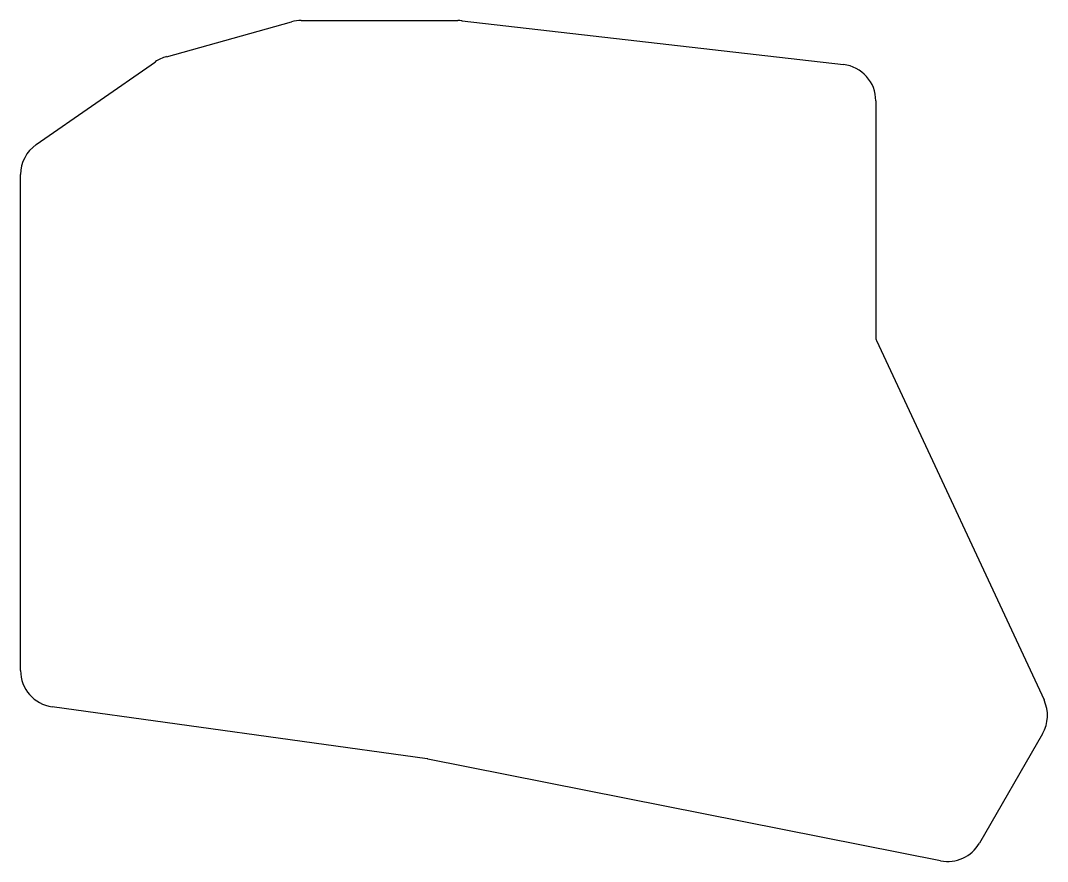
# Model space of a CAD drawing. Header units: millimetres. Extents: x 87 to 227, y -134 to -19.
import ezdxf

# ---------------------------------------------------------------- set-up
doc = ezdxf.new("R2010")
doc.units = ezdxf.units.MM

msp = doc.modelspace()

# ---------------------------------------------------------------- linework, layer by layer
for p, q in [((106.96, -23.94), (124.07, -19.18)), ((125.41, -19), (146.83, -19)), ((147.4, -19.03), (199.57, -25.01)), ((89.15, -35.96), (105.44, -24.65)), ((204, -29.98), (204, -62.33)), ((87, -107.89), (87, -40.07)), ((204.09, -62.76), (227.01, -111.9)), ((142.64, -119.97), (91.31, -112.84)), ((226.81, -116.52), (218.17, -131.49)), ((212.86, -133.89), (142.7, -119.98))]:
    msp.add_line(p, q)
for centre, radius, start, end in [((125.41, -24), 5, 90, 105.5241), ((146.83, -24), 5, 83.4655, 90), ((108.29, -28.75), 5, 105.5241, 124.7778), ((199, -29.98), 5, 0, 83.4655), ((92, -40.07), 5, 124.7778, 180), ((205, -62.33), 1, 180, 205.0011), ((92, -107.89), 5, 180, 262.0928), ((222.48, -114.02), 5, 330, 385.0011), ((142.5, -120.96), 1, 78.7828, 82.0928), ((213.84, -128.99), 5, 258.7828, 330)]:
    msp.add_arc(centre, radius, start, end)

doc.saveas('drawing.dxf')
